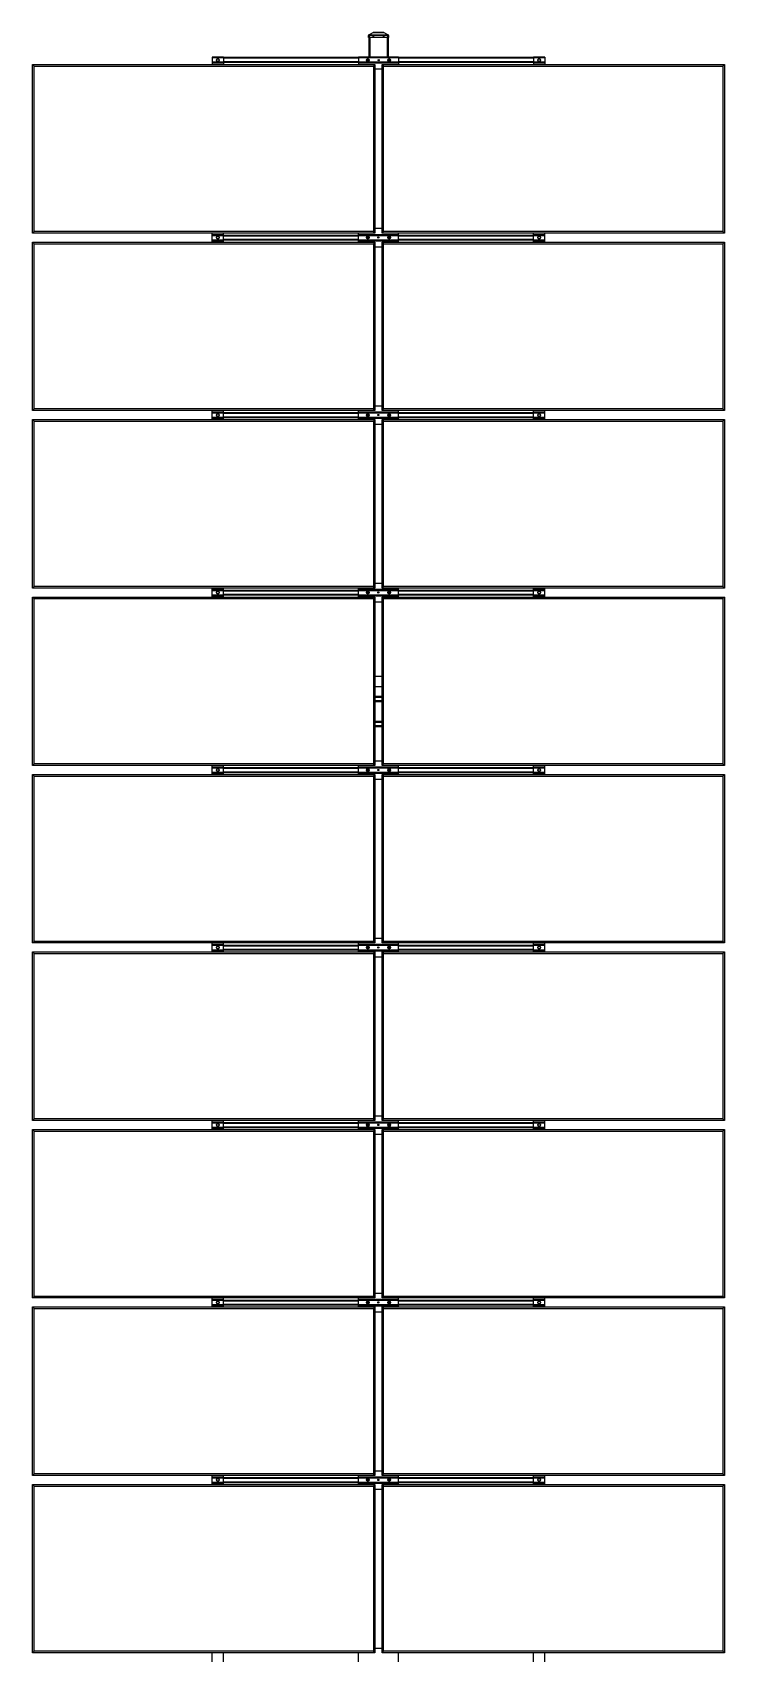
# Model space of a CAD drawing. Header units: feet. Extents: x -21 to 5170, y -254 to 1413.
# Drawn here: x 4874.5 to 5055.4, y 989.1 to 1412.6 of the extents above; entities that cross this region are included whole.
import ezdxf

# ---------------------------------------------------------------- set-up
doc = ezdxf.new("R2010")
doc.units = ezdxf.units.FT
doc.header["$MEASUREMENT"] = 0
doc.layers.add('E-ARRY-TABL', color=9, linetype='Continuous')

msp = doc.modelspace()

# ---------------------------------------------------------------- linework, layer by layer
at = {"layer": 'E-ARRY-TABL'}
for p, q in [((4962.32229, 1411.21353), (4962.32229, 1411.77211)), ((4967.61404, 1411.77211), (4962.32229, 1411.77211)), ((4967.61404, 1411.21353), (4962.32229, 1411.21353)), ((4962.42234, 1411.93886), (4963.54054, 1412.53523)), ((4962.44828, 1411.21353), (4962.44828, 1406.09187)), ((4963.62948, 1412.53523), (4962.51128, 1411.93886)), ((4962.51128, 1411.93886), (4967.42505, 1411.93886)), ((4962.51128, 1411.93886), (4962.51128, 1411.21353)), ((4962.70027, 1411.21353), (4962.70027, 1406.09187)), ((4963.78172, 1411.58508), (4963.52973, 1411.58508)), ((4963.52973, 1411.58508), (4963.52973, 1411.37535)), ((4963.52973, 1411.37535), (4963.78172, 1411.37535)), ((4963.62948, 1412.55747), (4963.62948, 1412.53523)), ((4963.62948, 1412.55747), (4966.30685, 1412.55747)), ((4966.30685, 1412.53523), (4963.62948, 1412.53523)), ((4963.78172, 1411.37535), (4963.78172, 1411.58508)), ((4964.15876, 1412.56009), (4964.15876, 1412.55747)), ((4964.21053, 1412.56009), (4964.21053, 1412.55747)), ((4964.26214, 1412.56009), (4964.26214, 1412.55747)), ((4964.28988, 1412.56009), (4964.28988, 1412.55747)), ((4964.32896, 1412.56009), (4964.28988, 1412.56009)), ((4964.31636, 1412.56009), (4964.31636, 1412.55747)), ((4964.32896, 1412.56009), (4964.32896, 1412.55747)), ((4964.37057, 1412.56009), (4964.363, 1412.56009)), ((4964.39192, 1412.56009), (4964.39192, 1412.55747)), ((4964.81435, 1412.56009), (4964.39192, 1412.56009)), ((4964.46008, 1412.56009), (4964.46008, 1412.55747)), ((4964.48025, 1412.56009), (4964.48025, 1412.55747)), ((4964.5455, 1412.56009), (4964.5455, 1412.55747)), ((4964.57398, 1412.56009), (4964.57398, 1412.55747)), ((4964.63911, 1412.56009), (4964.63911, 1412.55747)), ((4964.64037, 1412.56009), (4964.64037, 1412.55747)), ((4964.64415, 1412.56009), (4964.64415, 1412.55747)), ((4964.72736, 1412.56009), (4964.72736, 1412.55747)), ((4964.75762, 1412.56009), (4964.75762, 1412.55747)), ((4964.78536, 1412.56009), (4964.78536, 1412.55747)), ((4964.85491, 1412.56009), (4964.84209, 1412.56009)), ((4964.86226, 1412.56009), (4964.86226, 1412.55747)), ((4964.93917, 1412.56009), (4964.93917, 1412.55747)), ((4964.96312, 1412.56009), (4964.94652, 1412.56009)), ((4964.95934, 1412.56009), (4964.95934, 1412.55747)), ((4964.96186, 1412.56009), (4964.96186, 1412.55747)), ((4965.00798, 1412.56009), (4964.99842, 1412.56009)), ((4965.0234, 1412.56009), (4965.0234, 1412.55747)), ((4965.08289, 1412.56009), (4965.08289, 1412.55747)), ((4965.08794, 1412.56009), (4965.08794, 1412.55747)), ((4965.14467, 1412.56009), (4965.14467, 1412.55747)), ((4965.15728, 1412.56009), (4965.15728, 1412.55747)), ((4965.17056, 1412.56009), (4965.15728, 1412.56009)), ((4965.17367, 1412.56009), (4965.17367, 1412.55747)), ((4965.19254, 1412.56009), (4965.19254, 1412.55747)), ((4965.23742, 1412.56009), (4965.23742, 1412.55747)), ((4965.25101, 1412.56009), (4965.24104, 1412.56009)), ((4965.28989, 1412.56009), (4965.28989, 1412.55747)), ((4965.31235, 1412.56009), (4965.31235, 1412.55747)), ((4965.31613, 1412.56009), (4965.31613, 1412.55747)), ((4965.57711, 1412.56009), (4965.31865, 1412.56009)), ((4965.31865, 1412.56009), (4965.31865, 1412.55747)), ((4965.33252, 1412.56009), (4965.33252, 1412.55747)), ((4965.45356, 1412.56009), (4965.45356, 1412.55747)), ((4965.4649, 1412.56009), (4965.4649, 1412.55747)), ((4965.46868, 1412.56009), (4965.46868, 1412.55747)), ((4965.57711, 1412.56009), (4965.57711, 1412.55747)), ((4965.6288, 1412.56009), (4965.6288, 1412.55747)), ((4965.63636, 1412.56009), (4965.63636, 1412.55747)), ((4965.78765, 1412.56009), (4965.63636, 1412.56009)), ((4965.66784, 1412.56009), (4965.66784, 1412.55747)), ((4965.71075, 1412.56009), (4965.71075, 1412.55747)), ((4965.75618, 1412.56009), (4965.75618, 1412.55747)), ((4965.78765, 1412.56009), (4965.78765, 1412.55747)), ((4966.4066, 1411.58508), (4966.15461, 1411.58508)), ((4966.15461, 1411.58508), (4966.15461, 1411.37535)), ((4966.15461, 1411.37535), (4966.4066, 1411.37535)), ((4966.30685, 1412.55747), (4966.30685, 1412.53523)), ((4967.42505, 1411.93886), (4966.30685, 1412.53523)), ((4966.39579, 1412.53523), (4967.51399, 1411.93886)), ((4966.4066, 1411.37535), (4966.4066, 1411.58508)), ((4967.23606, 1411.21353), (4967.23606, 1406.09187)), ((4967.42505, 1411.21353), (4967.42505, 1411.93886)), ((4967.48805, 1411.21353), (4967.48805, 1406.09187)), ((4967.61404, 1411.77211), (4967.61404, 1411.21353)), ((4924.44006, 1406.09187), (4921.50019, 1406.09187)), ((4921.50019, 1406.09187), (4921.50019, 1404.15996)), ((4924.44006, 1406.09187), (4924.44006, 1404.15996)), ((4970.21792, 1406.09187), (4959.71841, 1406.09187)), ((4959.71841, 1406.09187), (4959.71841, 1404.15996)), ((4970.21792, 1406.09187), (4970.21792, 1404.15996)), ((5008.43614, 1406.09187), (5005.49628, 1406.09187)), ((5005.49628, 1406.09187), (5005.49628, 1404.15996)), ((5008.43614, 1406.09187), (5008.43614, 1404.15996)), ((4874.50438, 1404.15996), (4964.04421, 1404.15996)), ((4874.50438, 1404.15996), (4874.92436, 1403.73998)), ((4874.50438, 1360.14601), (4874.50438, 1404.15996)), ((4874.92436, 1403.73998), (4963.62423, 1403.73998)), ((4874.92436, 1360.56599), (4874.92436, 1403.73998)), ((4924.44006, 1405.90288), (4921.50019, 1405.90288)), ((4924.44006, 1404.76893), (4921.50019, 1404.76893)), ((4924.44006, 1404.57994), (4921.50019, 1404.57994)), ((4924.44006, 1404.49594), (4921.50019, 1404.49594)), ((4922.76402, 1405.69289), (4922.55791, 1405.33591)), ((4922.55791, 1405.33591), (4922.76402, 1404.97892)), ((4922.97012, 1405.69289), (4922.76402, 1405.69289)), ((4922.76402, 1404.97892), (4923.17623, 1404.97892)), ((4923.17623, 1405.69289), (4922.97012, 1405.69289)), ((4923.38233, 1405.33591), (4923.17623, 1405.69289)), ((4923.17623, 1404.97892), (4923.38233, 1405.33591)), ((4959.71841, 1405.96588), (4924.44006, 1405.96588)), ((4959.71841, 1405.79788), (4924.44006, 1405.79788)), ((4959.71841, 1404.87393), (4924.44006, 1404.87393)), ((4959.71841, 1404.70593), (4924.44006, 1404.70593)), ((4970.21792, 1405.90288), (4959.71841, 1405.90288)), ((4970.21792, 1404.76893), (4959.71841, 1404.76893)), ((4970.21792, 1404.57994), (4959.71841, 1404.57994)), ((4970.21792, 1404.49594), (4959.71841, 1404.49594)), ((4961.81158, 1405.33591), (4961.99344, 1405.65089)), ((4961.99344, 1405.02092), (4961.81158, 1405.33591)), ((4961.99344, 1405.65089), (4962.35715, 1405.65089)), ((4962.1753, 1405.02092), (4961.99344, 1405.02092)), ((4962.35715, 1405.02092), (4962.1753, 1405.02092)), ((4962.35715, 1405.65089), (4962.53901, 1405.33591)), ((4962.53901, 1405.33591), (4962.35715, 1405.02092)), ((4964.04421, 1404.15996), (4963.62423, 1403.73998)), ((4963.62423, 1403.73998), (4963.62423, 1360.56599)), ((4964.04421, 1404.15996), (4964.04421, 1360.14601)), ((4965.89212, 1402.92102), (4964.04421, 1402.92102)), ((4965.05741, 1405.33591), (4965.0567, 1405.34712)), ((4965.89212, 1404.15996), (5055.43195, 1404.15996)), ((4965.89212, 1404.15996), (4966.3121, 1403.73998)), ((4965.89212, 1360.14601), (4965.89212, 1404.15996)), ((4966.3121, 1403.73998), (5055.01197, 1403.73998)), ((4966.3121, 1360.56599), (4966.3121, 1403.73998)), ((4967.39732, 1405.33591), (4967.57918, 1405.65089)), ((4967.57918, 1405.02092), (4967.39732, 1405.33591)), ((4967.57918, 1405.65089), (4967.76104, 1405.65089)), ((4967.94289, 1405.02092), (4967.57918, 1405.02092)), ((4967.76104, 1405.65089), (4967.94289, 1405.65089)), ((4967.94289, 1405.65089), (4968.12475, 1405.33591)), ((4968.12475, 1405.33591), (4967.94289, 1405.02092)), ((5005.49628, 1405.96588), (4970.21792, 1405.96588)), ((5005.49628, 1405.79788), (4970.21792, 1405.79788)), ((5005.49628, 1404.87393), (4970.21792, 1404.87393)), ((5005.49628, 1404.70593), (4970.21792, 1404.70593)), ((5008.43614, 1405.90288), (5005.49628, 1405.90288)), ((5008.43614, 1404.76893), (5005.49628, 1404.76893)), ((5008.43614, 1404.57994), (5005.49628, 1404.57994)), ((5008.43614, 1404.49594), (5005.49628, 1404.49594)), ((5006.7601, 1405.69289), (5006.554, 1405.33591)), ((5006.554, 1405.33591), (5006.7601, 1404.97892)), ((5007.17231, 1405.69289), (5006.7601, 1405.69289)), ((5006.7601, 1404.97892), (5007.17231, 1404.97892)), ((5007.37842, 1405.33591), (5007.17231, 1405.69289)), ((5007.17231, 1404.97892), (5007.37842, 1405.33591)), ((5055.43195, 1404.15996), (5055.01197, 1403.73998)), ((5055.01197, 1403.73998), (5055.01197, 1360.56599)), ((5055.43195, 1404.15996), (5055.43195, 1360.14601)), ((4874.50438, 1360.14601), (4874.92436, 1360.56599)), ((4964.04421, 1360.14601), (4874.50438, 1360.14601)), ((4963.62423, 1360.56599), (4874.92436, 1360.56599)), ((4921.50019, 1357.79412), (4921.50019, 1360.14601)), ((4921.50019, 1359.81003), (4924.44006, 1359.81003)), ((4921.50019, 1359.72603), (4924.44006, 1359.72603)), ((4921.50019, 1359.53704), (4924.44006, 1359.53704)), ((4924.44006, 1357.79412), (4924.44006, 1360.14601)), ((4924.44006, 1359.60004), (4959.71841, 1359.60004)), ((4959.71841, 1357.79412), (4959.71841, 1360.14601)), ((4959.71841, 1359.81003), (4970.21792, 1359.81003)), ((4959.71841, 1359.72603), (4970.21792, 1359.72603)), ((4959.71841, 1359.53704), (4970.21792, 1359.53704)), ((4964.04421, 1360.14601), (4963.62423, 1360.56599)), ((4964.04421, 1361.38495), (4965.89212, 1361.38495)), ((4965.89212, 1360.14601), (4966.3121, 1360.56599)), ((5055.43195, 1360.14601), (4965.89212, 1360.14601)), ((5055.01197, 1360.56599), (4966.3121, 1360.56599)), ((4970.21792, 1357.79412), (4970.21792, 1360.14601)), ((4970.21792, 1359.60004), (5005.49628, 1359.60004)), ((5005.49628, 1357.79412), (5005.49628, 1360.14601)), ((5005.49628, 1359.81003), (5008.43614, 1359.81003)), ((5005.49628, 1359.72603), (5008.43614, 1359.72603)), ((5005.49628, 1359.53704), (5008.43614, 1359.53704)), ((5008.43614, 1357.79412), (5008.43614, 1360.14601)), ((5055.43195, 1360.14601), (5055.01197, 1360.56599)), ((4874.50438, 1357.79412), (4964.04421, 1357.79412)), ((4874.50438, 1357.79412), (4874.92436, 1357.37414)), ((4874.50438, 1313.78017), (4874.50438, 1357.79412)), ((4874.92436, 1357.37414), (4963.62423, 1357.37414)), ((4874.92436, 1314.20015), (4874.92436, 1357.37414)), ((4921.50019, 1358.40309), (4924.44006, 1358.40309)), ((4921.50019, 1358.2141), (4924.44006, 1358.2141)), ((4921.50019, 1358.13011), (4924.44006, 1358.13011)), ((4922.76402, 1359.32705), (4922.55791, 1358.97007)), ((4922.55791, 1358.97007), (4922.66097, 1358.79157)), ((4922.66097, 1358.79157), (4922.76402, 1358.61308)), ((4923.17623, 1359.32705), (4922.76402, 1359.32705)), ((4922.76402, 1358.61308), (4923.17623, 1358.61308)), ((4923.38233, 1358.97007), (4923.17623, 1359.32705)), ((4923.17623, 1358.61308), (4923.38233, 1358.97007)), ((4924.44006, 1359.43205), (4959.71841, 1359.43205)), ((4924.44006, 1358.50809), (4959.71841, 1358.50809)), ((4924.44006, 1358.3401), (4959.71841, 1358.3401)), ((4959.71841, 1358.40309), (4970.21792, 1358.40309)), ((4959.71841, 1358.2141), (4970.21792, 1358.2141)), ((4959.71841, 1358.13011), (4970.21792, 1358.13011)), ((4961.81158, 1358.97007), (4961.99344, 1359.28505)), ((4961.90251, 1358.81257), (4961.81158, 1358.97007)), ((4961.99344, 1358.65508), (4961.90251, 1358.81257)), ((4961.99344, 1359.28505), (4962.35715, 1359.28505)), ((4962.35715, 1358.65508), (4961.99344, 1358.65508)), ((4962.35715, 1359.28505), (4962.53901, 1358.97007)), ((4962.53901, 1358.97007), (4962.35715, 1358.65508)), ((4964.04421, 1357.79412), (4963.62423, 1357.37414)), ((4963.62423, 1357.37414), (4963.62423, 1314.20015)), ((4964.04421, 1357.79412), (4964.04421, 1313.78017)), ((4964.04421, 1356.55518), (4965.89212, 1356.55518)), ((4964.87892, 1358.97007), (4964.87963, 1358.95885)), ((4965.89212, 1357.79412), (5055.43195, 1357.79412)), ((4965.89212, 1357.79412), (4966.3121, 1357.37414)), ((4965.89212, 1313.78017), (4965.89212, 1357.79412)), ((4966.3121, 1357.37414), (5055.01197, 1357.37414)), ((4966.3121, 1314.20015), (4966.3121, 1357.37414)), ((4967.39732, 1358.97007), (4967.57918, 1359.28505)), ((4967.57918, 1358.65508), (4967.39732, 1358.97007)), ((4967.57918, 1359.28505), (4967.76104, 1359.28505)), ((4967.94289, 1358.65508), (4967.57918, 1358.65508)), ((4967.76104, 1359.28505), (4967.94289, 1359.28505)), ((4967.94289, 1359.28505), (4968.03382, 1359.12756)), ((4968.12475, 1358.97007), (4967.94289, 1358.65508)), ((4968.03382, 1359.12756), (4968.12475, 1358.97007)), ((4970.21792, 1359.43205), (5005.49628, 1359.43205)), ((4970.21792, 1358.50809), (5005.49628, 1358.50809)), ((4970.21792, 1358.3401), (5005.49628, 1358.3401)), ((5005.49628, 1358.40309), (5008.43614, 1358.40309)), ((5005.49628, 1358.2141), (5008.43614, 1358.2141)), ((5005.49628, 1358.13011), (5008.43614, 1358.13011)), ((5006.7601, 1359.32705), (5006.554, 1358.97007)), ((5006.554, 1358.97007), (5006.7601, 1358.61308)), ((5007.17231, 1359.32705), (5006.7601, 1359.32705)), ((5006.7601, 1358.61308), (5007.17231, 1358.61308)), ((5007.37842, 1358.97007), (5007.17231, 1359.32705)), ((5007.17231, 1358.61308), (5007.37842, 1358.97007)), ((5055.43195, 1357.79412), (5055.01197, 1357.37414)), ((5055.01197, 1357.37414), (5055.01197, 1314.20015)), ((5055.43195, 1357.79412), (5055.43195, 1313.78017)), ((4874.50438, 1313.78017), (4874.92436, 1314.20015)), ((4964.04421, 1313.78017), (4874.50438, 1313.78017)), ((4963.62423, 1314.20015), (4874.92436, 1314.20015)), ((4921.50019, 1311.42828), (4921.50019, 1313.78017)), ((4921.50019, 1313.44419), (4924.44006, 1313.44419)), ((4921.50019, 1313.36019), (4924.44006, 1313.36019)), ((4921.50019, 1313.1712), (4924.44006, 1313.1712)), ((4922.76402, 1312.96121), (4922.55791, 1312.60423)), ((4923.17623, 1312.96121), (4922.76402, 1312.96121)), ((4923.38233, 1312.60423), (4923.17623, 1312.96121)), ((4924.44006, 1311.42828), (4924.44006, 1313.78017)), ((4924.44006, 1313.2342), (4959.71841, 1313.2342)), ((4924.44006, 1313.06621), (4959.71841, 1313.06621)), ((4959.71841, 1311.42828), (4959.71841, 1313.78017)), ((4959.71841, 1313.44419), (4970.21792, 1313.44419)), ((4959.71841, 1313.36019), (4970.21792, 1313.36019)), ((4959.71841, 1313.1712), (4970.21792, 1313.1712)), ((4961.81158, 1312.60423), (4961.99344, 1312.91921)), ((4961.99344, 1312.91921), (4962.35715, 1312.91921)), ((4962.35715, 1312.91921), (4962.53901, 1312.60423)), ((4964.04421, 1313.78017), (4963.62423, 1314.20015)), ((4964.04421, 1315.01912), (4965.89212, 1315.01912)), ((4965.89212, 1313.78017), (4966.3121, 1314.20015)), ((5055.43195, 1313.78017), (4965.89212, 1313.78017)), ((5055.01197, 1314.20015), (4966.3121, 1314.20015)), ((4967.39732, 1312.60423), (4967.57918, 1312.91921)), ((4967.57918, 1312.91921), (4967.76104, 1312.91921)), ((4967.76104, 1312.91921), (4967.94289, 1312.91921)), ((4967.94289, 1312.91921), (4968.12475, 1312.60423)), ((4970.21792, 1311.42828), (4970.21792, 1313.78017)), ((4970.21792, 1313.2342), (5005.49628, 1313.2342)), ((4970.21792, 1313.06621), (5005.49628, 1313.06621)), ((5005.49628, 1311.42828), (5005.49628, 1313.78017)), ((5005.49628, 1313.44419), (5008.43614, 1313.44419)), ((5005.49628, 1313.36019), (5008.43614, 1313.36019)), ((5005.49628, 1313.1712), (5008.43614, 1313.1712)), ((5006.7601, 1312.96121), (5006.65705, 1312.78272)), ((5006.96621, 1312.96121), (5006.7601, 1312.96121)), ((5007.17231, 1312.96121), (5006.96621, 1312.96121)), ((5007.37842, 1312.60423), (5007.17231, 1312.96121)), ((5008.43614, 1311.42828), (5008.43614, 1313.78017)), ((5055.43195, 1313.78017), (5055.01197, 1314.20015)), ((4874.50438, 1311.42828), (4964.04421, 1311.42828)), ((4874.50438, 1311.42828), (4874.92436, 1311.0083)), ((4874.50438, 1267.41433), (4874.50438, 1311.42828)), ((4874.92436, 1311.0083), (4963.62423, 1311.0083)), ((4874.92436, 1267.83432), (4874.92436, 1311.0083)), ((4921.50019, 1312.03725), (4924.44006, 1312.03725)), ((4921.50019, 1311.84826), (4924.44006, 1311.84826)), ((4921.50019, 1311.76427), (4924.44006, 1311.76427)), ((4922.55791, 1312.60423), (4922.76402, 1312.24724)), ((4922.76402, 1312.24724), (4923.17623, 1312.24724)), ((4923.17623, 1312.24724), (4923.38233, 1312.60423)), ((4924.44006, 1312.14225), (4959.71841, 1312.14225)), ((4924.44006, 1311.97426), (4959.71841, 1311.97426)), ((4959.71841, 1312.03725), (4970.21792, 1312.03725)), ((4959.71841, 1311.84826), (4970.21792, 1311.84826)), ((4959.71841, 1311.76427), (4970.21792, 1311.76427)), ((4961.90251, 1312.44674), (4961.81158, 1312.60423)), ((4961.99344, 1312.28924), (4961.90251, 1312.44674)), ((4962.1753, 1312.28924), (4961.99344, 1312.28924)), ((4962.35715, 1312.28924), (4962.1753, 1312.28924)), ((4962.53901, 1312.60423), (4962.35715, 1312.28924)), ((4964.04421, 1311.42828), (4963.62423, 1311.0083)), ((4963.62423, 1311.0083), (4963.62423, 1267.83432)), ((4964.04421, 1311.42828), (4964.04421, 1267.41433)), ((4964.04421, 1310.18934), (4965.89212, 1310.18934)), ((4964.87892, 1312.60423), (4964.87963, 1312.59301)), ((4965.89212, 1311.42828), (4966.3121, 1311.0083)), ((4965.89212, 1267.41433), (4965.89212, 1311.42828)), ((4965.89212, 1311.42828), (5055.43195, 1311.42828)), ((4966.3121, 1267.83432), (4966.3121, 1311.0083)), ((4966.3121, 1311.0083), (5055.01197, 1311.0083)), ((4967.57918, 1312.28924), (4967.39732, 1312.60423)), ((4967.94289, 1312.28924), (4967.57918, 1312.28924)), ((4968.12475, 1312.60423), (4967.94289, 1312.28924)), ((4970.21792, 1312.14225), (5005.49628, 1312.14225)), ((4970.21792, 1311.97426), (5005.49628, 1311.97426)), ((5005.49628, 1312.03725), (5008.43614, 1312.03725)), ((5005.49628, 1311.84826), (5008.43614, 1311.84826)), ((5005.49628, 1311.76427), (5008.43614, 1311.76427)), ((5006.65705, 1312.78272), (5006.554, 1312.60423)), ((5006.554, 1312.60423), (5006.7601, 1312.24724)), ((5006.7601, 1312.24724), (5007.17231, 1312.24724)), ((5007.17231, 1312.24724), (5007.37842, 1312.60423)), ((5055.43195, 1311.42828), (5055.01197, 1311.0083)), ((5055.01197, 1311.0083), (5055.01197, 1267.83432)), ((5055.43195, 1311.42828), (5055.43195, 1267.41433)), ((4874.50438, 1267.41433), (4874.92436, 1267.83432)), ((4964.04421, 1267.41433), (4874.50438, 1267.41433)), ((4963.62423, 1267.83432), (4874.92436, 1267.83432)), ((4921.50019, 1265.06244), (4921.50019, 1267.41433)), ((4921.50019, 1267.07835), (4924.44006, 1267.07835)), ((4921.50019, 1266.99435), (4924.44006, 1266.99435)), ((4921.50019, 1266.80536), (4924.44006, 1266.80536)), ((4922.76402, 1266.59537), (4922.55791, 1266.23839)), ((4923.17623, 1266.59537), (4922.76402, 1266.59537)), ((4923.38233, 1266.23839), (4923.17623, 1266.59537)), ((4924.44006, 1265.06244), (4924.44006, 1267.41433)), ((4924.44006, 1266.86836), (4959.71841, 1266.86836)), ((4924.44006, 1266.70037), (4959.71841, 1266.70037)), ((4959.71841, 1265.06244), (4959.71841, 1267.41433)), ((4959.71841, 1267.07835), (4970.21792, 1267.07835)), ((4959.71841, 1266.99435), (4970.21792, 1266.99435)), ((4959.71841, 1266.80536), (4970.21792, 1266.80536)), ((4961.81158, 1266.23839), (4961.99344, 1266.55337)), ((4961.99344, 1266.55337), (4962.35715, 1266.55337)), ((4962.35715, 1266.55337), (4962.53901, 1266.23839)), ((4964.04421, 1267.41433), (4963.62423, 1267.83432)), ((4964.04421, 1268.65328), (4965.89212, 1268.65328)), ((4965.89212, 1267.41433), (4966.3121, 1267.83432)), ((5055.43195, 1267.41433), (4965.89212, 1267.41433)), ((5055.01197, 1267.83432), (4966.3121, 1267.83432)), ((4967.39732, 1266.23839), (4967.57918, 1266.55337)), ((4967.57918, 1266.55337), (4967.94289, 1266.55337)), ((4967.94289, 1266.55337), (4968.12475, 1266.23839)), ((4970.21792, 1265.06244), (4970.21792, 1267.41433)), ((4970.21792, 1266.86836), (5005.49628, 1266.86836)), ((4970.21792, 1266.70037), (5005.49628, 1266.70037)), ((5005.49628, 1265.06244), (5005.49628, 1267.41433)), ((5005.49628, 1267.07835), (5008.43614, 1267.07835)), ((5005.49628, 1266.99435), (5008.43614, 1266.99435)), ((5005.49628, 1266.80536), (5008.43614, 1266.80536)), ((5006.7601, 1266.59537), (5006.554, 1266.23839)), ((5007.17231, 1266.59537), (5006.7601, 1266.59537)), ((5007.37842, 1266.23839), (5007.17231, 1266.59537)), ((5008.43614, 1265.06244), (5008.43614, 1267.41433)), ((5055.43195, 1267.41433), (5055.01197, 1267.83432)), ((4874.50438, 1265.06244), (4964.04421, 1265.06244)), ((4874.50438, 1265.06244), (4874.92436, 1264.64246)), ((4874.50438, 1221.0485), (4874.50438, 1265.06244)), ((4874.92436, 1264.64246), (4963.62423, 1264.64246)), ((4874.92436, 1221.46848), (4874.92436, 1264.64246)), ((4921.50019, 1265.67142), (4924.44006, 1265.67142)), ((4921.50019, 1265.48242), (4924.44006, 1265.48242)), ((4921.50019, 1265.39843), (4924.44006, 1265.39843)), ((4922.55791, 1266.23839), (4922.76402, 1265.88141)), ((4922.76402, 1265.88141), (4923.17623, 1265.88141)), ((4923.17623, 1265.88141), (4923.38233, 1266.23839)), ((4924.44006, 1265.77641), (4959.71841, 1265.77641)), ((4924.44006, 1265.60842), (4959.71841, 1265.60842)), ((4959.71841, 1265.67142), (4970.21792, 1265.67142)), ((4959.71841, 1265.48242), (4970.21792, 1265.48242)), ((4959.71841, 1265.39843), (4970.21792, 1265.39843)), ((4961.99344, 1265.9234), (4961.81158, 1266.23839)), ((4962.35715, 1265.9234), (4961.99344, 1265.9234)), ((4962.53901, 1266.23839), (4962.35715, 1265.9234)), ((4964.04421, 1265.06244), (4963.62423, 1264.64246)), ((4963.62423, 1264.64246), (4963.62423, 1221.46848)), ((4964.04421, 1265.06244), (4964.04421, 1221.0485)), ((4964.04421, 1263.8235), (4965.89212, 1263.8235)), ((4964.87892, 1266.23839), (4964.87963, 1266.22717)), ((4965.89212, 1265.06244), (5055.43195, 1265.06244)), ((4965.89212, 1265.06244), (4966.3121, 1264.64246)), ((4965.89212, 1221.0485), (4965.89212, 1265.06244)), ((4966.3121, 1264.64246), (5055.01197, 1264.64246)), ((4966.3121, 1221.46848), (4966.3121, 1264.64246)), ((4967.57918, 1265.9234), (4967.39732, 1266.23839)), ((4967.94289, 1265.9234), (4967.57918, 1265.9234)), ((4968.12475, 1266.23839), (4967.94289, 1265.9234)), ((4970.21792, 1265.77641), (5005.49628, 1265.77641)), ((4970.21792, 1265.60842), (5005.49628, 1265.60842)), ((5005.49628, 1265.67142), (5008.43614, 1265.67142)), ((5005.49628, 1265.48242), (5008.43614, 1265.48242)), ((5005.49628, 1265.39843), (5008.43614, 1265.39843)), ((5006.554, 1266.23839), (5006.7601, 1265.88141)), ((5006.7601, 1265.88141), (5007.17231, 1265.88141)), ((5007.17231, 1265.88141), (5007.37842, 1266.23839)), ((5055.43195, 1265.06244), (5055.01197, 1264.64246)), ((5055.01197, 1264.64246), (5055.01197, 1221.46848)), ((5055.43195, 1265.06244), (5055.43195, 1221.0485)), ((4964.04421, 1244.39472), (4965.89212, 1244.39472)), ((4964.04421, 1241.71623), (4965.89212, 1241.71623)), ((4964.04421, 1239.17065), (4965.89212, 1239.17065)), ((4964.04421, 1239.03731), (4965.89212, 1239.03731)), ((4964.04421, 1238.90396), (4965.89212, 1238.90396)), ((4964.04421, 1238.0724), (4965.89212, 1238.0724)), ((4964.04421, 1237.93906), (4965.89212, 1237.93906)), ((4964.04421, 1237.80572), (4965.89212, 1237.80572)), ((4965.89212, 1232.51396), (4964.04421, 1232.51396)), ((4965.89212, 1232.38062), (4964.04421, 1232.38062)), ((4965.89212, 1232.24727), (4964.04421, 1232.24727)), ((4965.89212, 1231.41571), (4964.04421, 1231.41571)), ((4965.89212, 1231.28237), (4964.04421, 1231.28237)), ((4965.89212, 1231.14902), (4964.04421, 1231.14902)), ((4874.50438, 1221.0485), (4874.92436, 1221.46848)), ((4964.04421, 1221.0485), (4874.50438, 1221.0485)), ((4963.62423, 1221.46848), (4874.92436, 1221.46848)), ((4921.50019, 1218.69661), (4921.50019, 1221.0485)), ((4921.50019, 1220.71251), (4924.44006, 1220.71251)), ((4921.50019, 1220.62852), (4924.44006, 1220.62852)), ((4921.50019, 1220.43952), (4924.44006, 1220.43952)), ((4922.76402, 1220.22953), (4922.55791, 1219.87255)), ((4922.55791, 1219.87255), (4922.76402, 1219.51557)), ((4922.97012, 1220.22953), (4922.76402, 1220.22953)), ((4923.17623, 1220.22953), (4922.97012, 1220.22953)), ((4923.38233, 1219.87255), (4923.17623, 1220.22953)), ((4923.17623, 1219.51557), (4923.38233, 1219.87255)), ((4924.44006, 1218.69661), (4924.44006, 1221.0485)), ((4924.44006, 1220.50252), (4959.71841, 1220.50252)), ((4924.44006, 1220.33453), (4959.71841, 1220.33453)), ((4959.71841, 1218.69661), (4959.71841, 1221.0485)), ((4959.71841, 1220.71251), (4970.21792, 1220.71251)), ((4959.71841, 1220.62852), (4970.21792, 1220.62852)), ((4959.71841, 1220.43952), (4970.21792, 1220.43952)), ((4961.81158, 1219.87255), (4961.99344, 1220.18754)), ((4961.90251, 1219.71506), (4961.81158, 1219.87255)), ((4961.99344, 1219.55757), (4961.90251, 1219.71506)), ((4961.99344, 1220.18754), (4962.35715, 1220.18754)), ((4962.35715, 1220.18754), (4962.53901, 1219.87255)), ((4962.53901, 1219.87255), (4962.35715, 1219.55757)), ((4964.04421, 1221.0485), (4963.62423, 1221.46848)), ((4964.04421, 1222.28744), (4965.89212, 1222.28744)), ((4964.87892, 1219.87255), (4964.87963, 1219.86134)), ((4965.89212, 1221.0485), (4966.3121, 1221.46848)), ((5055.43195, 1221.0485), (4965.89212, 1221.0485)), ((5055.01197, 1221.46848), (4966.3121, 1221.46848)), ((4967.39732, 1219.87255), (4967.57918, 1220.18754)), ((4967.57918, 1219.55757), (4967.39732, 1219.87255)), ((4967.57918, 1220.18754), (4967.76104, 1220.18754)), ((4967.76104, 1220.18754), (4967.94289, 1220.18754)), ((4967.94289, 1220.18754), (4968.12475, 1219.87255)), ((4968.12475, 1219.87255), (4967.94289, 1219.55757)), ((4970.21792, 1218.69661), (4970.21792, 1221.0485)), ((4970.21792, 1220.50252), (5005.49628, 1220.50252)), ((4970.21792, 1220.33453), (5005.49628, 1220.33453)), ((5005.49628, 1218.69661), (5005.49628, 1221.0485)), ((5005.49628, 1220.71251), (5008.43614, 1220.71251)), ((5005.49628, 1220.62852), (5008.43614, 1220.62852)), ((5005.49628, 1220.43952), (5008.43614, 1220.43952)), ((5006.7601, 1220.22953), (5006.554, 1219.87255)), ((5006.554, 1219.87255), (5006.7601, 1219.51557)), ((5006.96621, 1220.22953), (5006.7601, 1220.22953)), ((5007.17231, 1220.22953), (5006.96621, 1220.22953)), ((5007.37842, 1219.87255), (5007.17231, 1220.22953)), ((5007.17231, 1219.51557), (5007.37842, 1219.87255)), ((5008.43614, 1218.69661), (5008.43614, 1221.0485)), ((5055.43195, 1221.0485), (5055.01197, 1221.46848)), ((4874.50438, 1218.69661), (4964.04421, 1218.69661)), ((4874.50438, 1218.69661), (4874.92436, 1218.27663)), ((4874.50438, 1174.68266), (4874.50438, 1218.69661)), ((4874.92436, 1218.27663), (4963.62423, 1218.27663)), ((4874.92436, 1175.10264), (4874.92436, 1218.27663)), ((4921.50019, 1219.30558), (4924.44006, 1219.30558)), ((4921.50019, 1219.11659), (4924.44006, 1219.11659)), ((4921.50019, 1219.03259), (4924.44006, 1219.03259)), ((4922.76402, 1219.51557), (4923.17623, 1219.51557)), ((4924.44006, 1219.41057), (4959.71841, 1219.41057)), ((4924.44006, 1219.24258), (4959.71841, 1219.24258)), ((4959.71841, 1219.30558), (4970.21792, 1219.30558)), ((4959.71841, 1219.11659), (4970.21792, 1219.11659)), ((4959.71841, 1219.03259), (4970.21792, 1219.03259)), ((4962.1753, 1219.55757), (4961.99344, 1219.55757)), ((4962.35715, 1219.55757), (4962.1753, 1219.55757)), ((4964.04421, 1218.69661), (4963.62423, 1218.27663)), ((4963.62423, 1218.27663), (4963.62423, 1175.10264)), ((4964.04421, 1218.69661), (4964.04421, 1174.68266)), ((4964.04421, 1217.45766), (4965.89212, 1217.45766)), ((4965.89212, 1218.69661), (4966.3121, 1218.27663)), ((4965.89212, 1174.68266), (4965.89212, 1218.69661)), ((4965.89212, 1218.69661), (5055.43195, 1218.69661)), ((4966.3121, 1175.10264), (4966.3121, 1218.27663)), ((4966.3121, 1218.27663), (5055.01197, 1218.27663)), ((4967.94289, 1219.55757), (4967.57918, 1219.55757)), ((4970.21792, 1219.41057), (5005.49628, 1219.41057)), ((4970.21792, 1219.24258), (5005.49628, 1219.24258)), ((5005.49628, 1219.30558), (5008.43614, 1219.30558)), ((5005.49628, 1219.11659), (5008.43614, 1219.11659)), ((5005.49628, 1219.03259), (5008.43614, 1219.03259)), ((5006.7601, 1219.51557), (5007.17231, 1219.51557)), ((5055.43195, 1218.69661), (5055.01197, 1218.27663)), ((5055.01197, 1218.27663), (5055.01197, 1175.10264)), ((5055.43195, 1218.69661), (5055.43195, 1174.68266)), ((4874.50438, 1174.68266), (4874.92436, 1175.10264)), ((4964.04421, 1174.68266), (4874.50438, 1174.68266)), ((4963.62423, 1175.10264), (4874.92436, 1175.10264)), ((4921.50019, 1172.33077), (4921.50019, 1174.68266)), ((4921.50019, 1174.34667), (4924.44006, 1174.34667)), ((4921.50019, 1174.26268), (4924.44006, 1174.26268)), ((4921.50019, 1174.07369), (4924.44006, 1174.07369)), ((4922.76402, 1173.8637), (4922.55791, 1173.50671)), ((4922.55791, 1173.50671), (4922.76402, 1173.14973)), ((4923.17623, 1173.8637), (4922.76402, 1173.8637)), ((4922.76402, 1173.14973), (4923.17623, 1173.14973)), ((4923.38233, 1173.50671), (4923.17623, 1173.8637)), ((4923.17623, 1173.14973), (4923.38233, 1173.50671)), ((4924.44006, 1172.33077), (4924.44006, 1174.68266)), ((4924.44006, 1174.13668), (4959.71841, 1174.13668)), ((4924.44006, 1173.96869), (4959.71841, 1173.96869)), ((4959.71841, 1172.33077), (4959.71841, 1174.68266)), ((4959.71841, 1174.34667), (4970.21792, 1174.34667)), ((4959.71841, 1174.26268), (4970.21792, 1174.26268)), ((4959.71841, 1174.07369), (4970.21792, 1174.07369)), ((4961.81158, 1173.50671), (4961.99344, 1173.8217)), ((4961.90251, 1173.34922), (4961.81158, 1173.50671)), ((4961.99344, 1173.19173), (4961.90251, 1173.34922)), ((4961.99344, 1173.8217), (4962.35715, 1173.8217)), ((4962.1753, 1173.19173), (4961.99344, 1173.19173)), ((4962.35715, 1173.19173), (4962.1753, 1173.19173)), ((4962.35715, 1173.8217), (4962.53901, 1173.50671)), ((4962.53901, 1173.50671), (4962.35715, 1173.19173)), ((4964.04421, 1174.68266), (4963.62423, 1175.10264)), ((4964.04421, 1175.9216), (4965.89212, 1175.9216)), ((4964.87892, 1173.50671), (4964.87963, 1173.4955)), ((4965.89212, 1174.68266), (4966.3121, 1175.10264)), ((5055.43195, 1174.68266), (4965.89212, 1174.68266)), ((5055.01197, 1175.10264), (4966.3121, 1175.10264)), ((4967.39732, 1173.50671), (4967.57918, 1173.8217)), ((4967.57918, 1173.19173), (4967.39732, 1173.50671)), ((4967.57918, 1173.8217), (4967.76104, 1173.8217)), ((4967.94289, 1173.19173), (4967.57918, 1173.19173)), ((4967.76104, 1173.8217), (4967.94289, 1173.8217)), ((4967.94289, 1173.8217), (4968.12475, 1173.50671)), ((4968.12475, 1173.50671), (4967.94289, 1173.19173)), ((4970.21792, 1172.33077), (4970.21792, 1174.68266)), ((4970.21792, 1174.13668), (5005.49628, 1174.13668)), ((4970.21792, 1173.96869), (5005.49628, 1173.96869)), ((5005.49628, 1172.33077), (5005.49628, 1174.68266)), ((5005.49628, 1174.34667), (5008.43614, 1174.34667)), ((5005.49628, 1174.26268), (5008.43614, 1174.26268)), ((5005.49628, 1174.07369), (5008.43614, 1174.07369)), ((5006.7601, 1173.8637), (5006.554, 1173.50671)), ((5006.554, 1173.50671), (5006.7601, 1173.14973)), ((5007.17231, 1173.8637), (5006.7601, 1173.8637)), ((5006.7601, 1173.14973), (5007.17231, 1173.14973)), ((5007.37842, 1173.50671), (5007.17231, 1173.8637)), ((5007.17231, 1173.14973), (5007.37842, 1173.50671)), ((5008.43614, 1172.33077), (5008.43614, 1174.68266)), ((5055.43195, 1174.68266), (5055.01197, 1175.10264)), ((4874.50438, 1172.33077), (4964.04421, 1172.33077)), ((4874.50438, 1172.33077), (4874.92436, 1171.91079)), ((4874.50438, 1128.31682), (4874.50438, 1172.33077)), ((4874.92436, 1171.91079), (4963.62423, 1171.91079)), ((4874.92436, 1128.7368), (4874.92436, 1171.91079)), ((4921.50019, 1172.93974), (4924.44006, 1172.93974)), ((4921.50019, 1172.75075), (4924.44006, 1172.75075)), ((4921.50019, 1172.66675), (4924.44006, 1172.66675)), ((4924.44006, 1173.04473), (4959.71841, 1173.04473)), ((4924.44006, 1172.87674), (4959.71841, 1172.87674)), ((4959.71841, 1172.93974), (4970.21792, 1172.93974)), ((4959.71841, 1172.75075), (4970.21792, 1172.75075)), ((4959.71841, 1172.66675), (4970.21792, 1172.66675)), ((4964.04421, 1172.33077), (4963.62423, 1171.91079)), ((4963.62423, 1171.91079), (4963.62423, 1128.7368)), ((4964.04421, 1172.33077), (4964.04421, 1128.31682)), ((4964.04421, 1171.09183), (4965.89212, 1171.09183)), ((4965.89212, 1172.33077), (5055.43195, 1172.33077)), ((4965.89212, 1172.33077), (4966.3121, 1171.91079)), ((4965.89212, 1128.31682), (4965.89212, 1172.33077)), ((4966.3121, 1171.91079), (5055.01197, 1171.91079)), ((4966.3121, 1128.7368), (4966.3121, 1171.91079)), ((4970.21792, 1173.04473), (5005.49628, 1173.04473)), ((4970.21792, 1172.87674), (5005.49628, 1172.87674)), ((5005.49628, 1172.93974), (5008.43614, 1172.93974)), ((5005.49628, 1172.75075), (5008.43614, 1172.75075)), ((5005.49628, 1172.66675), (5008.43614, 1172.66675)), ((5055.43195, 1172.33077), (5055.01197, 1171.91079)), ((5055.01197, 1171.91079), (5055.01197, 1128.7368)), ((5055.43195, 1172.33077), (5055.43195, 1128.31682)), ((4874.50438, 1128.31682), (4874.92436, 1128.7368)), ((4964.04421, 1128.31682), (4874.50438, 1128.31682)), ((4963.62423, 1128.7368), (4874.92436, 1128.7368)), ((4921.50019, 1125.96493), (4921.50019, 1128.31682)), ((4921.50019, 1127.98084), (4924.44006, 1127.98084)), ((4921.50019, 1127.89684), (4924.44006, 1127.89684)), ((4921.50019, 1127.70785), (4924.44006, 1127.70785)), ((4921.50019, 1126.5739), (4924.44006, 1126.5739)), ((4922.76402, 1127.49786), (4922.55791, 1127.14087)), ((4922.55791, 1127.14087), (4922.76402, 1126.78389)), ((4923.17623, 1127.49786), (4922.76402, 1127.49786)), ((4922.76402, 1126.78389), (4923.17623, 1126.78389)), ((4923.38233, 1127.14087), (4923.17623, 1127.49786)), ((4923.17623, 1126.78389), (4923.38233, 1127.14087)), ((4924.44006, 1125.96493), (4924.44006, 1128.31682)), ((4924.44006, 1127.77084), (4959.71841, 1127.77084)), ((4924.44006, 1127.60285), (4959.71841, 1127.60285)), ((4924.44006, 1126.6789), (4959.71841, 1126.6789)), ((4959.71841, 1125.96493), (4959.71841, 1128.31682)), ((4959.71841, 1127.98084), (4970.21792, 1127.98084)), ((4959.71841, 1127.89684), (4970.21792, 1127.89684)), ((4959.71841, 1127.70785), (4970.21792, 1127.70785)), ((4959.71841, 1126.5739), (4970.21792, 1126.5739)), ((4961.81158, 1127.14087), (4961.99344, 1127.45586)), ((4961.99344, 1126.82589), (4961.81158, 1127.14087)), ((4961.99344, 1127.45586), (4962.35715, 1127.45586)), ((4962.35715, 1126.82589), (4961.99344, 1126.82589)), ((4962.35715, 1127.45586), (4962.53901, 1127.14087)), ((4962.53901, 1127.14087), (4962.35715, 1126.82589)), ((4964.04421, 1128.31682), (4963.62423, 1128.7368)), ((4964.04421, 1129.55576), (4965.89212, 1129.55576)), ((4964.87892, 1127.14087), (4964.87963, 1127.12966)), ((4965.89212, 1128.31682), (4966.3121, 1128.7368)), ((5055.43195, 1128.31682), (4965.89212, 1128.31682)), ((5055.01197, 1128.7368), (4966.3121, 1128.7368)), ((4967.39732, 1127.14087), (4967.57918, 1127.45586)), ((4967.57918, 1126.82589), (4967.39732, 1127.14087)), ((4967.57918, 1127.45586), (4967.76104, 1127.45586)), ((4967.94289, 1126.82589), (4967.57918, 1126.82589)), ((4967.76104, 1127.45586), (4967.94289, 1127.45586)), ((4967.94289, 1127.45586), (4968.12475, 1127.14087)), ((4968.12475, 1127.14087), (4967.94289, 1126.82589)), ((4970.21792, 1125.96493), (4970.21792, 1128.31682)), ((4970.21792, 1127.77084), (5005.49628, 1127.77084)), ((4970.21792, 1127.60285), (5005.49628, 1127.60285)), ((4970.21792, 1126.6789), (5005.49628, 1126.6789)), ((5005.49628, 1125.96493), (5005.49628, 1128.31682)), ((5005.49628, 1127.98084), (5008.43614, 1127.98084)), ((5005.49628, 1127.89684), (5008.43614, 1127.89684)), ((5005.49628, 1127.70785), (5008.43614, 1127.70785)), ((5005.49628, 1126.5739), (5008.43614, 1126.5739)), ((5006.7601, 1127.49786), (5006.554, 1127.14087)), ((5006.554, 1127.14087), (5006.7601, 1126.78389)), ((5006.96621, 1127.49786), (5006.7601, 1127.49786)), ((5006.7601, 1126.78389), (5007.17231, 1126.78389)), ((5007.17231, 1127.49786), (5006.96621, 1127.49786)), ((5007.37842, 1127.14087), (5007.17231, 1127.49786)), ((5007.17231, 1126.78389), (5007.27536, 1126.96238)), ((5007.27536, 1126.96238), (5007.37842, 1127.14087)), ((5008.43614, 1125.96493), (5008.43614, 1128.31682)), ((5055.43195, 1128.31682), (5055.01197, 1128.7368)), ((4874.50438, 1125.96493), (4964.04421, 1125.96493)), ((4874.50438, 1125.96493), (4874.92436, 1125.54495)), ((4874.50438, 1081.95098), (4874.50438, 1125.96493)), ((4874.92436, 1125.54495), (4963.62423, 1125.54495)), ((4874.92436, 1082.37096), (4874.92436, 1125.54495)), ((4921.50019, 1126.38491), (4924.44006, 1126.38491)), ((4921.50019, 1126.30091), (4924.44006, 1126.30091)), ((4924.44006, 1126.5109), (4959.71841, 1126.5109)), ((4959.71841, 1126.38491), (4970.21792, 1126.38491)), ((4959.71841, 1126.30091), (4970.21792, 1126.30091)), ((4964.04421, 1125.96493), (4963.62423, 1125.54495)), ((4963.62423, 1125.54495), (4963.62423, 1082.37096)), ((4964.04421, 1125.96493), (4964.04421, 1081.95098)), ((4964.04421, 1124.72599), (4965.89212, 1124.72599)), ((4965.89212, 1125.96493), (5055.43195, 1125.96493)), ((4965.89212, 1125.96493), (4966.3121, 1125.54495)), ((4965.89212, 1081.95098), (4965.89212, 1125.96493)), ((4966.3121, 1125.54495), (5055.01197, 1125.54495)), ((4966.3121, 1082.37096), (4966.3121, 1125.54495)), ((4970.21792, 1126.5109), (5005.49628, 1126.5109)), ((5005.49628, 1126.38491), (5008.43614, 1126.38491)), ((5005.49628, 1126.30091), (5008.43614, 1126.30091)), ((5055.43195, 1125.96493), (5055.01197, 1125.54495)), ((5055.01197, 1125.54495), (5055.01197, 1082.37096)), ((5055.43195, 1125.96493), (5055.43195, 1081.95098)), ((4874.50438, 1081.95098), (4874.92436, 1082.37096)), ((4964.04421, 1081.95098), (4874.50438, 1081.95098)), ((4963.62423, 1082.37096), (4874.92436, 1082.37096)), ((4921.50019, 1079.59909), (4921.50019, 1081.95098)), ((4921.50019, 1081.615), (4924.44006, 1081.615)), ((4921.50019, 1081.531), (4924.44006, 1081.531)), ((4921.50019, 1081.34201), (4924.44006, 1081.34201)), ((4921.50019, 1080.20806), (4924.44006, 1080.20806)), ((4921.50019, 1080.01907), (4924.44006, 1080.01907)), ((4922.76402, 1081.13202), (4922.55791, 1080.77504)), ((4922.55791, 1080.77504), (4922.76402, 1080.41805)), ((4923.17623, 1081.13202), (4922.76402, 1081.13202)), ((4922.76402, 1080.41805), (4923.17623, 1080.41805)), ((4923.38233, 1080.77504), (4923.17623, 1081.13202)), ((4923.17623, 1080.41805), (4923.38233, 1080.77504)), ((4924.44006, 1079.59909), (4924.44006, 1081.95098)), ((4924.44006, 1081.40501), (4959.71841, 1081.40501)), ((4924.44006, 1081.23701), (4959.71841, 1081.23701)), ((4924.44006, 1080.31306), (4959.71841, 1080.31306)), ((4924.44006, 1080.14507), (4959.71841, 1080.14507)), ((4959.71841, 1079.59909), (4959.71841, 1081.95098)), ((4959.71841, 1081.615), (4970.21792, 1081.615)), ((4959.71841, 1081.531), (4970.21792, 1081.531)), ((4959.71841, 1081.34201), (4970.21792, 1081.34201)), ((4959.71841, 1080.20806), (4970.21792, 1080.20806)), ((4959.71841, 1080.01907), (4970.21792, 1080.01907)), ((4961.81158, 1080.77504), (4961.99344, 1081.09002)), ((4961.90251, 1080.61754), (4961.81158, 1080.77504)), ((4961.99344, 1080.46005), (4961.90251, 1080.61754)), ((4961.99344, 1081.09002), (4962.35715, 1081.09002)), ((4962.1753, 1080.46005), (4961.99344, 1080.46005)), ((4962.35715, 1080.46005), (4962.1753, 1080.46005)), ((4962.35715, 1081.09002), (4962.53901, 1080.77504)), ((4962.53901, 1080.77504), (4962.35715, 1080.46005)), ((4964.04421, 1081.95098), (4963.62423, 1082.37096)), ((4964.04421, 1083.18992), (4965.89212, 1083.18992)), ((4964.87892, 1080.77504), (4964.87963, 1080.76382)), ((4965.89212, 1081.95098), (4966.3121, 1082.37096)), ((5055.43195, 1081.95098), (4965.89212, 1081.95098)), ((5055.01197, 1082.37096), (4966.3121, 1082.37096)), ((4967.39732, 1080.77504), (4967.57918, 1081.09002)), ((4967.57918, 1080.46005), (4967.39732, 1080.77504)), ((4967.57918, 1081.09002), (4967.76104, 1081.09002)), ((4967.94289, 1080.46005), (4967.57918, 1080.46005)), ((4967.76104, 1081.09002), (4967.94289, 1081.09002)), ((4967.94289, 1081.09002), (4968.12475, 1080.77504)), ((4968.12475, 1080.77504), (4967.94289, 1080.46005)), ((4970.21792, 1079.59909), (4970.21792, 1081.95098)), ((4970.21792, 1081.40501), (5005.49628, 1081.40501)), ((4970.21792, 1081.23701), (5005.49628, 1081.23701)), ((4970.21792, 1080.31306), (5005.49628, 1080.31306)), ((4970.21792, 1080.14507), (5005.49628, 1080.14507)), ((5005.49628, 1079.59909), (5005.49628, 1081.95098)), ((5005.49628, 1081.615), (5008.43614, 1081.615)), ((5005.49628, 1081.531), (5008.43614, 1081.531)), ((5005.49628, 1081.34201), (5008.43614, 1081.34201)), ((5005.49628, 1080.20806), (5008.43614, 1080.20806)), ((5005.49628, 1080.01907), (5008.43614, 1080.01907)), ((5006.7601, 1081.13202), (5006.554, 1080.77504)), ((5006.554, 1080.77504), (5006.7601, 1080.41805)), ((5007.17231, 1081.13202), (5006.7601, 1081.13202)), ((5006.7601, 1080.41805), (5007.17231, 1080.41805)), ((5007.27536, 1080.95353), (5007.17231, 1081.13202)), ((5007.17231, 1080.41805), (5007.37842, 1080.77504)), ((5007.37842, 1080.77504), (5007.27536, 1080.95353)), ((5008.43614, 1079.59909), (5008.43614, 1081.95098)), ((5055.43195, 1081.95098), (5055.01197, 1082.37096)), ((4874.50438, 1079.59909), (4964.04421, 1079.59909)), ((4874.50438, 1079.59909), (4874.92436, 1079.17911)), ((4874.50438, 1035.58514), (4874.50438, 1079.59909)), ((4874.92436, 1079.17911), (4963.62423, 1079.17911)), ((4874.92436, 1036.00512), (4874.92436, 1079.17911)), ((4921.50019, 1079.93507), (4924.44006, 1079.93507)), ((4959.71841, 1079.93507), (4970.21792, 1079.93507)), ((4964.04421, 1079.59909), (4963.62423, 1079.17911)), ((4963.62423, 1079.17911), (4963.62423, 1036.00512)), ((4964.04421, 1079.59909), (4964.04421, 1035.58514)), ((4964.04421, 1078.36015), (4965.89212, 1078.36015)), ((4965.89212, 1079.59909), (4966.3121, 1079.17911)), ((4965.89212, 1035.58514), (4965.89212, 1079.59909)), ((4965.89212, 1079.59909), (5055.43195, 1079.59909)), ((4966.3121, 1036.00512), (4966.3121, 1079.17911)), ((4966.3121, 1079.17911), (5055.01197, 1079.17911)), ((5005.49628, 1079.93507), (5008.43614, 1079.93507)), ((5055.43195, 1079.59909), (5055.01197, 1079.17911)), ((5055.01197, 1079.17911), (5055.01197, 1036.00512)), ((5055.43195, 1079.59909), (5055.43195, 1035.58514)), ((4874.50438, 1035.58514), (4874.92436, 1036.00512)), ((4964.04421, 1035.58514), (4874.50438, 1035.58514)), ((4963.62423, 1036.00512), (4874.92436, 1036.00512)), ((4921.50019, 1033.23325), (4921.50019, 1035.58514)), ((4921.50019, 1035.24916), (4924.44006, 1035.24916)), ((4921.50019, 1035.16516), (4924.44006, 1035.16516)), ((4921.50019, 1034.97617), (4924.44006, 1034.97617)), ((4921.50019, 1033.84222), (4924.44006, 1033.84222)), ((4921.50019, 1033.65323), (4924.44006, 1033.65323)), ((4921.50019, 1033.56924), (4924.44006, 1033.56924)), ((4922.76402, 1034.76618), (4922.55791, 1034.4092)), ((4922.55791, 1034.4092), (4922.76402, 1034.05221)), ((4923.17623, 1034.76618), (4922.76402, 1034.76618)), ((4922.76402, 1034.05221), (4923.17623, 1034.05221)), ((4923.38233, 1034.4092), (4923.17623, 1034.76618)), ((4923.17623, 1034.05221), (4923.38233, 1034.4092)), ((4924.44006, 1033.23325), (4924.44006, 1035.58514)), ((4924.44006, 1035.03917), (4959.71841, 1035.03917)), ((4924.44006, 1034.87118), (4959.71841, 1034.87118)), ((4924.44006, 1033.94722), (4959.71841, 1033.94722)), ((4924.44006, 1033.77923), (4959.71841, 1033.77923)), ((4959.71841, 1033.23325), (4959.71841, 1035.58514)), ((4959.71841, 1035.24916), (4970.21792, 1035.24916)), ((4959.71841, 1035.16516), (4970.21792, 1035.16516)), ((4959.71841, 1034.97617), (4970.21792, 1034.97617)), ((4959.71841, 1033.84222), (4970.21792, 1033.84222)), ((4959.71841, 1033.65323), (4970.21792, 1033.65323)), ((4959.71841, 1033.56924), (4970.21792, 1033.56924)), ((4961.81158, 1034.4092), (4961.99344, 1034.72418)), ((4961.90251, 1034.2517), (4961.81158, 1034.4092)), ((4961.99344, 1034.09421), (4961.90251, 1034.2517)), ((4961.99344, 1034.72418), (4962.35715, 1034.72418)), ((4962.1753, 1034.09421), (4961.99344, 1034.09421)), ((4962.35715, 1034.09421), (4962.1753, 1034.09421)), ((4962.35715, 1034.72418), (4962.53901, 1034.4092)), ((4962.53901, 1034.4092), (4962.35715, 1034.09421)), ((4964.04421, 1035.58514), (4963.62423, 1036.00512)), ((4964.04421, 1036.82408), (4965.89212, 1036.82408)), ((4964.87892, 1034.4092), (4964.87963, 1034.39798)), ((4965.89212, 1035.58514), (4966.3121, 1036.00512)), ((5055.43195, 1035.58514), (4965.89212, 1035.58514)), ((5055.01197, 1036.00512), (4966.3121, 1036.00512)), ((4967.39732, 1034.4092), (4967.57918, 1034.72418)), ((4967.57918, 1034.09421), (4967.39732, 1034.4092)), ((4967.57918, 1034.72418), (4967.76104, 1034.72418)), ((4967.94289, 1034.09421), (4967.57918, 1034.09421)), ((4967.76104, 1034.72418), (4967.94289, 1034.72418)), ((4967.94289, 1034.72418), (4968.03382, 1034.56669)), ((4968.12475, 1034.4092), (4967.94289, 1034.09421)), ((4968.03382, 1034.56669), (4968.12475, 1034.4092)), ((4970.21792, 1033.23325), (4970.21792, 1035.58514)), ((4970.21792, 1035.03917), (5005.49628, 1035.03917)), ((4970.21792, 1034.87118), (5005.49628, 1034.87118)), ((4970.21792, 1033.94722), (5005.49628, 1033.94722)), ((4970.21792, 1033.77923), (5005.49628, 1033.77923)), ((5005.49628, 1033.23325), (5005.49628, 1035.58514)), ((5005.49628, 1035.24916), (5008.43614, 1035.24916)), ((5005.49628, 1035.16516), (5008.43614, 1035.16516)), ((5005.49628, 1034.97617), (5008.43614, 1034.97617)), ((5005.49628, 1033.84222), (5008.43614, 1033.84222)), ((5005.49628, 1033.65323), (5008.43614, 1033.65323)), ((5005.49628, 1033.56924), (5008.43614, 1033.56924)), ((5006.7601, 1034.76618), (5006.554, 1034.4092)), ((5006.554, 1034.4092), (5006.7601, 1034.05221)), ((5007.17231, 1034.76618), (5006.7601, 1034.76618)), ((5006.7601, 1034.05221), (5007.17231, 1034.05221)), ((5007.37842, 1034.4092), (5007.17231, 1034.76618)), ((5007.17231, 1034.05221), (5007.37842, 1034.4092)), ((5008.43614, 1033.23325), (5008.43614, 1035.58514)), ((5055.43195, 1035.58514), (5055.01197, 1036.00512)), ((4874.50438, 1033.23325), (4964.04421, 1033.23325)), ((4874.50438, 1033.23325), (4874.92436, 1032.81327)), ((4874.50438, 989.2193), (4874.50438, 1033.23325)), ((4874.92436, 1032.81327), (4963.62423, 1032.81327)), ((4874.92436, 989.63928), (4874.92436, 1032.81327)), ((4964.04421, 1033.23325), (4963.62423, 1032.81327)), ((4963.62423, 1032.81327), (4963.62423, 989.63928)), ((4964.04421, 1033.23325), (4964.04421, 989.2193)), ((4964.04421, 1031.99431), (4965.89212, 1031.99431)), ((4965.89212, 1033.23325), (4966.3121, 1032.81327)), ((4965.89212, 989.2193), (4965.89212, 1033.23325)), ((4965.89212, 1033.23325), (5055.43195, 1033.23325)), ((4966.3121, 989.63928), (4966.3121, 1032.81327)), ((4966.3121, 1032.81327), (5055.01197, 1032.81327)), ((5055.43195, 1033.23325), (5055.01197, 1032.81327)), ((5055.01197, 1032.81327), (5055.01197, 989.63928)), ((5055.43195, 1033.23325), (5055.43195, 989.2193)), ((4874.50438, 989.2193), (4874.92436, 989.63928)), ((4964.04421, 989.2193), (4874.50438, 989.2193)), ((4963.62423, 989.63928), (4874.92436, 989.63928)), ((4921.50019, 986.86741), (4921.50019, 989.2193)), ((4924.44006, 986.86741), (4924.44006, 989.2193)), ((4959.71841, 986.86741), (4959.71841, 989.2193)), ((4964.04421, 989.2193), (4963.62423, 989.63928)), ((4964.04421, 990.45825), (4965.89212, 990.45825)), ((4965.89212, 989.2193), (4966.3121, 989.63928)), ((5055.43195, 989.2193), (4965.89212, 989.2193)), ((5055.01197, 989.63928), (4966.3121, 989.63928)), ((4970.21792, 986.86741), (4970.21792, 989.2193)), ((5005.49628, 986.86741), (5005.49628, 989.2193)), ((5008.43614, 986.86741), (5008.43614, 989.2193)), ((5055.43195, 989.2193), (5055.01197, 989.63928))]:
    msp.add_line(p, q, dxfattribs=at)
at = {"layer": 'E-ARRY-TABL', "flags": 128}
for points in [[(4965.04588, 1405.29202), (4965.05062, 1405.30175), (4965.05741, 1405.33591)], [(4964.89046, 1359.01395), (4964.88571, 1359.00422), (4964.87892, 1358.97007)], [(4964.89046, 1312.64811), (4964.88571, 1312.63838), (4964.87892, 1312.60423)], [(4964.89046, 1266.28227), (4964.88571, 1266.27254), (4964.87892, 1266.23839)], [(4964.89046, 1219.91644), (4964.88571, 1219.9067), (4964.87892, 1219.87255)], [(4964.89046, 1173.5506), (4964.88571, 1173.54087), (4964.87892, 1173.50671)], [(4964.89046, 1127.18476), (4964.88571, 1127.17503), (4964.87892, 1127.14087)], [(4964.89046, 1080.81892), (4964.88571, 1080.80919), (4964.87892, 1080.77504)], [(4964.89046, 1034.45308), (4964.88571, 1034.44335), (4964.87892, 1034.4092)]]:
    msp.add_lwpolyline(points, dxfattribs=at)
at = {"layer": 'E-ARRY-TABL'}
for centre, radius in [((4922.97012, 1405.33591), 0.35698), ((4962.1753, 1405.33591), 0.37798), ((4962.1753, 1405.33591), 0.31499), ((4962.1753, 1405.33591), 0.22066), ((4962.1753, 1405.33591), 0.20999), ((4965.01937, 1405.32552), 0.16589), ((4965.01937, 1405.32552), 0.14489), ((4965.01937, 1405.32552), 0.042), ((4967.76104, 1405.33591), 0.37798), ((4967.76104, 1405.33591), 0.31499), ((4967.76104, 1405.33591), 0.22066), ((4967.76104, 1405.33591), 0.20999), ((5006.96621, 1405.33591), 0.35698), ((4922.97012, 1358.97007), 0.35698), ((4962.1753, 1358.97007), 0.37798), ((4962.1753, 1358.97007), 0.31499), ((4962.1753, 1358.97007), 0.22066), ((4962.1753, 1358.97007), 0.20999), ((4964.91696, 1358.98045), 0.16589), ((4964.91696, 1358.98045), 0.14489), ((4964.91696, 1358.98045), 0.042), ((4967.76104, 1358.97007), 0.37798), ((4967.76104, 1358.97007), 0.31499), ((4967.76104, 1358.97007), 0.22066), ((4967.76104, 1358.97007), 0.20999), ((5006.96621, 1358.97007), 0.35698), ((4922.97012, 1312.60423), 0.35698), ((4962.1753, 1312.60423), 0.37798), ((4962.1753, 1312.60423), 0.31499), ((4967.76104, 1312.60423), 0.37798), ((4967.76104, 1312.60423), 0.31499), ((5006.96621, 1312.60423), 0.35698), ((4962.1753, 1312.60423), 0.22066), ((4962.1753, 1312.60423), 0.20999), ((4964.91696, 1312.61461), 0.16589), ((4964.91696, 1312.61461), 0.14489), ((4964.91696, 1312.61461), 0.042), ((4967.76104, 1312.60423), 0.22066), ((4967.76104, 1312.60423), 0.20999), ((4922.97012, 1266.23839), 0.35698), ((4962.1753, 1266.23839), 0.37798), ((4962.1753, 1266.23839), 0.31499), ((4962.1753, 1266.23839), 0.22066), ((4962.1753, 1266.23839), 0.20999), ((4964.91696, 1266.24877), 0.16589), ((4964.91696, 1266.24877), 0.14489), ((4967.76104, 1266.23839), 0.37798), ((4967.76104, 1266.23839), 0.31499), ((4967.76104, 1266.23839), 0.22066), ((4967.76104, 1266.23839), 0.20999), ((5006.96621, 1266.23839), 0.35698), ((4964.91696, 1266.24877), 0.042), ((4922.97012, 1219.87255), 0.35698), ((4962.1753, 1219.87255), 0.37798), ((4962.1753, 1219.87255), 0.31499), ((4962.1753, 1219.87255), 0.22066), ((4962.1753, 1219.87255), 0.20999), ((4964.91696, 1219.88293), 0.16589), ((4964.91696, 1219.88293), 0.14489), ((4964.91696, 1219.88293), 0.042), ((4967.76104, 1219.87255), 0.37798), ((4967.76104, 1219.87255), 0.31499), ((4967.76104, 1219.87255), 0.22066), ((4967.76104, 1219.87255), 0.20999), ((5006.96621, 1219.87255), 0.35698), ((4922.97012, 1173.50671), 0.35698), ((4962.1753, 1173.50671), 0.37798), ((4962.1753, 1173.50671), 0.31499), ((4962.1753, 1173.50671), 0.22066), ((4962.1753, 1173.50671), 0.20999), ((4964.91696, 1173.51709), 0.16589), ((4964.91696, 1173.51709), 0.14489), ((4964.91696, 1173.51709), 0.042), ((4967.76104, 1173.50671), 0.37798), ((4967.76104, 1173.50671), 0.31499), ((4967.76104, 1173.50671), 0.22066), ((4967.76104, 1173.50671), 0.20999), ((5006.96621, 1173.50671), 0.35698), ((4922.97012, 1127.14087), 0.35698), ((4962.1753, 1127.14087), 0.37798), ((4962.1753, 1127.14087), 0.31499), ((4962.1753, 1127.14087), 0.22066), ((4962.1753, 1127.14087), 0.20999), ((4964.91696, 1127.15125), 0.16589), ((4964.91696, 1127.15125), 0.14489), ((4964.91696, 1127.15125), 0.042), ((4967.76104, 1127.14087), 0.37798), ((4967.76104, 1127.14087), 0.31499), ((4967.76104, 1127.14087), 0.22066), ((4967.76104, 1127.14087), 0.20999), ((5006.96621, 1127.14087), 0.35698), ((4922.97012, 1080.77504), 0.35698), ((4962.1753, 1080.77504), 0.37798), ((4962.1753, 1080.77504), 0.31499), ((4962.1753, 1080.77504), 0.22066), ((4962.1753, 1080.77504), 0.20999), ((4964.91696, 1080.78542), 0.16589), ((4964.91696, 1080.78542), 0.14489), ((4964.91696, 1080.78542), 0.042), ((4967.76104, 1080.77504), 0.37798), ((4967.76104, 1080.77504), 0.31499), ((4967.76104, 1080.77504), 0.22066), ((4967.76104, 1080.77504), 0.20999), ((5006.96621, 1080.77504), 0.35698), ((4922.97012, 1034.4092), 0.35698), ((4962.1753, 1034.4092), 0.37798), ((4962.1753, 1034.4092), 0.31499), ((4962.1753, 1034.4092), 0.22066), ((4962.1753, 1034.4092), 0.20999), ((4964.91696, 1034.41958), 0.16589), ((4964.91696, 1034.41958), 0.14489), ((4964.91696, 1034.41958), 0.042), ((4967.76104, 1034.4092), 0.37798), ((4967.76104, 1034.4092), 0.31499), ((4967.76104, 1034.4092), 0.22066), ((4967.76104, 1034.4092), 0.20999), ((5006.96621, 1034.4092), 0.35698)]:
    msp.add_circle(centre, radius, dxfattribs=at)
for centre, radius, start, end in [((4962.51128, 1411.77211), 0.18899, 118.0724869, 180), ((4962.50826, 1411.82646), 0.14147, 127.3932187, 202.5955384), ((4962.62305, 1411.71236), 0.25257, 116.265194, 166.3182935), ((4962.46681, 1411.84572), 0.10321, 64.4785291, 115.5214709), ((4963.62948, 1412.36848), 0.18899, 90, 118.0724869), ((4963.58501, 1412.44209), 0.10321, 64.4785291, 115.5214709), ((4966.30685, 1412.36848), 0.18899, 61.9275131, 90), ((4966.35132, 1412.44209), 0.10321, 64.4785291, 115.5214709), ((4967.46952, 1411.84572), 0.10321, 64.4785291, 115.5214709), ((4967.31328, 1411.71236), 0.25257, 13.6817065, 63.734806), ((4967.42807, 1411.82646), 0.14147, 337.4044616, 52.6067813), ((4967.42505, 1411.77211), 0.18899, 0, 61.9275131)]:
    msp.add_arc(centre, radius, start, end, dxfattribs=at)

doc.saveas('drawing.dxf')
